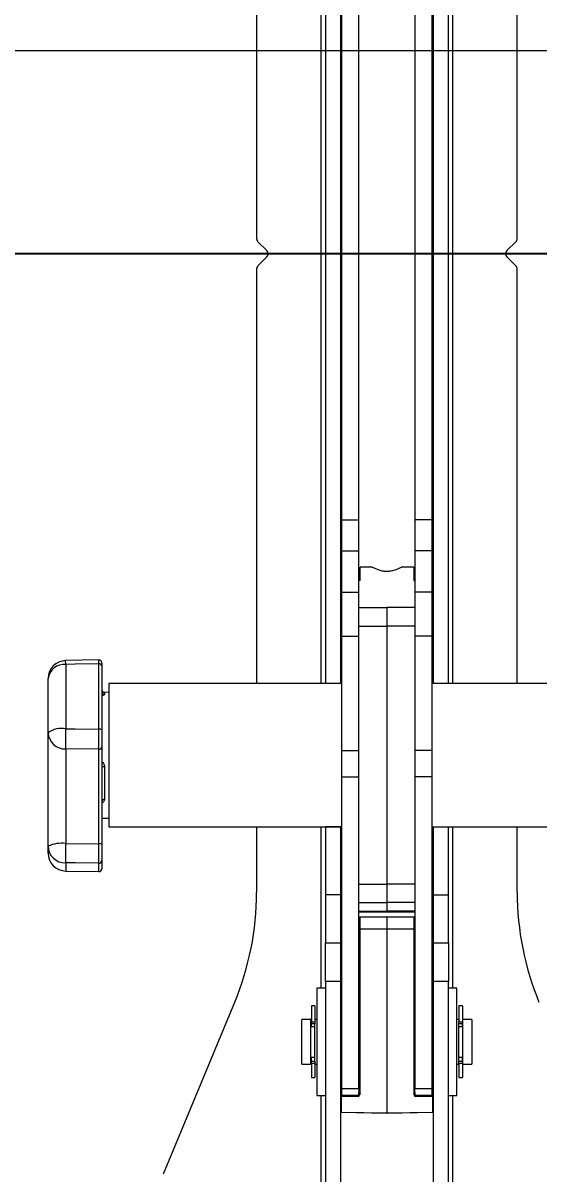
# Model space of a CAD drawing. Header units: millimetres. Extents: x -71336 to -35435, y -26189 to 22712.
# Drawn here: x -69195.6 to -69104.1, y -17476.9 to -17272.8 of the extents above; entities that cross this region are included whole.
import ezdxf

# ---------------------------------------------------------------- set-up
doc = ezdxf.new("R2010")
doc.units = ezdxf.units.MM
doc.layers.add('SC - Dimensions', color=1, linetype='Continuous')
doc.layers.add('SC - Equipment', color=7, linetype='Continuous', lineweight=13)
doc.styles.get("Standard").update_dxf_attribs({"font": 'arial.ttf', "height": 35})
doc.dimstyles.new('MJC', dxfattribs={"dimscale": 25, "dimtxt": 35, "dimasz": 1, "dimexe": 0.25, "dimexo": 0.25, "dimgap": 0.25, "dimtad": 1, "dimdec": 0, "dimzin": 0, "dimdsep": 46, "dimtxsty": 'Standard', "dimcen": 0.09, "dimclrd": 1, "dimclre": 1, "dimclrt": 7, "dimadec": 0, "dimazin": 0, "dimtfac": 1, "dimtdec": 0, "dimtofl": 0, "dimtmove": 0, "dimatfit": 3, "dimfxl": 1, "dimtolj": 1, "dimtzin": 0, "dimarcsym": 0})

# ---------------------------------------------------------------- blocks, each defined once
blk = doc.blocks.new('SONY FW-49XE8001 - BACK')
at = {"layer": 'SC - Equipment', "color": 251, "true_color": 0x636466, "transparency": 33554495}
blk.add_lwpolyline([(479.11, 98.19, -0.277173), (458.8, 137.87), (458.8, 298.25), (-459.11, 298.25)], format="xyb", dxfattribs=at)
blk = doc.blocks.new('*D141')
at = {"layer": 'Defpoints', "color": 0, "transparency": 16777216}
for p in [(-69169.2, -17110.55), (-69710.69, -17516.96), (-69169.2, -17516.96)]:
    blk.add_point(p, dxfattribs=at)
at = {"layer": 'SC - Dimensions', "color": 1, "lineweight": -2, "transparency": 16777216}
for p, q in [((-69175.45, -17110.55), (-69716.94, -17110.55)), ((-69710.69, -17135.55), (-69710.69, -17491.96)), ((-69175.45, -17516.96), (-69716.94, -17516.96))]:
    blk.add_line(p, q, dxfattribs=at)
at = {"layer": 'SC - Dimensions', "color": 1, "transparency": 16777216}
for points in [[(-69714.86, -17135.55), (-69706.53, -17135.55), (-69710.69, -17110.55)], [(-69714.86, -17491.96), (-69706.53, -17491.96), (-69710.69, -17516.96)]]:
    blk.add_solid(points, dxfattribs=at)
at = {"layer": 'SC - Dimensions', "color": 7, "transparency": 16777216, "insert": (-69734.81, -17313.75), "char_height": 35, "attachment_point": 5, "rotation": 90}
blk.add_mtext('\\A1;406', dxfattribs=at)
blk = doc.blocks.new('CHIEF MSM1U - FRONT')
at = {"layer": 'SC - Equipment', "color": 146, "true_color": 0x105689}
for p, q in [((-291.32, 177.8), (-291.32, 104.31)), ((-279.91, 177.8), (-279.91, 25.4)), ((-279.12, 177.8), (-279.12, 25.4)), ((-276.46, 177.8), (-276.46, 25.4)), ((-259.95, 25.4), (-259.95, 177.8)), ((-257.29, 25.4), (-257.29, 177.8)), ((-256.5, 25.4), (-256.5, 177.8)), ((-245.09, 104.31), (-245.09, 177.8)), ((-276.19, 54.42), (-276.19, 148.78)), ((-273.16, 54.42), (-273.16, 148.78)), ((-263.25, 148.78), (-263.25, 54.42)), ((-260.21, 148.78), (-260.21, 54.42)), ((-289.5, 102.16), (-291.08, 103.75)), ((-245.32, 103.75), (-246.91, 102.16)), ((-291.08, 99.45), (-289.5, 101.04)), ((-246.91, 101.04), (-245.32, 99.45)), ((-291.32, 98.89), (-291.32, 25.4)), ((-245.09, 25.4), (-245.09, 98.89)), ((-276.19, 54.42), (-273.16, 54.42)), ((-276.19, 48.92), (-276.19, 54.42)), ((-273.16, 48.92), (-273.16, 54.42)), ((-260.21, 54.42), (-263.25, 54.42)), ((-263.25, 54.42), (-263.25, 48.92)), ((-260.21, 54.42), (-260.21, 48.92)), ((-276.19, 48.92), (-273.16, 48.92)), ((-276.19, 41.59), (-276.19, 48.92)), ((-273.16, 41.59), (-273.16, 48.92)), ((-260.21, 48.92), (-263.25, 48.92)), ((-263.25, 48.92), (-263.25, 41.59)), ((-260.21, 48.92), (-260.21, 41.59)), ((-270.78, 46.04), (-272.97, 46.04)), ((-272.97, 43.66), (-272.97, 46.04)), ((-263.44, 46.04), (-265.65, 46.04)), ((-263.44, 46.04), (-263.44, 43.66)), ((-272.97, 43.66), (-273.16, 43.66)), ((-263.44, 43.66), (-263.25, 43.66)), ((-276.19, 41.59), (-273.16, 41.59)), ((-276.19, 33.79), (-276.19, 41.59)), ((-273.16, 33.79), (-273.16, 41.59)), ((-260.21, 41.59), (-263.25, 41.59)), ((-263.25, 41.59), (-263.25, 33.79)), ((-260.21, 41.59), (-260.21, 33.79)), ((-273.16, 38.89), (-268.2, 38.89)), ((-263.25, 38.89), (-268.2, 38.89)), ((-268.2, 38.89), (-268.2, 35.58)), ((-273.16, 35.58), (-268.2, 35.58)), ((-268.2, 35.58), (-268.2, -10.18)), ((-263.25, 35.58), (-268.2, 35.58)), ((-276.19, 33.79), (-273.16, 33.79)), ((-276.19, 13.57), (-276.19, 33.79)), ((-273.16, 13.57), (-273.16, 33.79)), ((-260.21, 33.79), (-263.25, 33.79)), ((-263.25, 33.79), (-263.25, 13.57)), ((-260.21, 33.79), (-260.21, 13.57)), ((-319.29, 29.6), (-325.2, 29.47)), ((-325.18, 28.78), (-325.2, 29.47)), ((-325.18, 28.78), (-325.18, 17.4)), ((-319.29, 17.33), (-319.29, 28.93)), ((-318.77, 28.53), (-318.77, 17.21)), ((-328.3, 16.67), (-328.3, 26.3)), ((-276.19, 25.4), (-317.5, 25.4)), ((-317.5, 25.4), (-317.5, 0)), ((-122.23, 25.4), (-260.21, 25.4)), ((-317.5, 23.84), (-318.28, 23.86)), ((-318.28, 23.86), (-318.28, 23.5)), ((-328.3, -3.43), (-328.3, 16.67)), ((-319.29, 13.76), (-325.18, 13.82)), ((-325.18, 13.82), (-325.18, -2.95)), ((-319.29, -3), (-319.29, 13.76)), ((-318.77, 14.22), (-318.77, -3.08)), ((-276.19, 13.57), (-273.16, 13.57)), ((-276.19, 8.87), (-276.19, 13.57)), ((-273.16, 8.87), (-273.16, 13.57)), ((-260.21, 13.57), (-263.25, 13.57)), ((-263.25, 13.57), (-263.25, 8.87)), ((-260.21, 13.57), (-260.21, 8.87)), ((-318.28, 10.65), (-318.28, 4.87)), ((-276.19, 8.87), (-273.16, 8.87)), ((-276.19, -46.37), (-276.19, 8.87)), ((-273.16, 6.36), (-273.16, 8.87)), ((-260.21, 8.87), (-263.25, 8.87)), ((-263.25, 8.87), (-263.25, 6.36)), ((-260.21, 8.87), (-260.21, -46.37)), ((-273.16, -4.43), (-273.16, 6.36)), ((-263.23, 6.36), (-263.23, -4.43)), ((-318.77, 1.53), (-317.5, 1.56)), ((-317.5, 0), (-276.19, 0)), ((-291.32, 0), (-291.32, -11.61)), ((-279.91, 0), (-279.91, -28.58)), ((-276.46, 0), (-279.12, 0)), ((-279.12, 0), (-279.12, -12.03)), ((-276.46, 0), (-276.46, -12.03)), ((-260.21, 0), (-122.23, 0)), ((-259.95, 0), (-257.29, 0)), ((-259.95, -12.03), (-259.95, 0)), ((-257.29, -12.03), (-257.29, 0)), ((-256.5, -28.58), (-256.5, 0)), ((-245.09, -11.61), (-245.09, 0)), ((-328.3, -4.65), (-328.3, -3.43)), ((-325.18, -2.95), (-319.29, -3)), ((-318.77, -5.97), (-318.77, -7.42)), ((-273.16, -46.37), (-273.16, -4.43)), ((-263.25, -4.43), (-263.25, -46.37)), ((-325.18, -6.39), (-325.18, -7.83)), ((-325.18, -7.83), (-319.29, -7.93)), ((-319.29, -7.93), (-319.29, -6.45)), ((-273.16, -10.18), (-268.2, -10.18)), ((-268.2, -10.18), (-268.2, -13.39)), ((-263.25, -10.18), (-268.2, -10.18)), ((-276.46, -12.03), (-279.12, -12.03)), ((-279.12, -12.03), (-279.12, -20.58)), ((-276.46, -12.03), (-276.46, -20.58)), ((-259.95, -12.03), (-257.29, -12.03)), ((-259.95, -20.58), (-259.95, -12.03)), ((-257.29, -20.58), (-257.29, -12.03)), ((-273.16, -13.39), (-268.2, -13.39)), ((-268.2, -13.39), (-268.2, -14.97)), ((-263.25, -13.39), (-268.2, -13.39)), ((-273.16, -14.97), (-268.2, -14.97)), ((-273.16, -15.08), (-268.2, -15.08)), ((-273.03, -16.09), (-273.16, -16.09)), ((-273.03, -15.96), (-268.2, -15.88)), ((-268.2, -16), (-273.03, -16.09)), ((-273.03, -16.09), (-273.03, -18.12)), ((-268.2, -14.97), (-268.2, -15.08)), ((-263.25, -14.97), (-268.2, -14.97)), ((-268.2, -15.08), (-263.25, -15.08)), ((-268.2, -15.88), (-268.2, -16)), ((-268.2, -15.88), (-263.37, -15.96)), ((-268.2, -16), (-268.2, -18.13)), ((-263.37, -16.09), (-268.2, -16)), ((-263.37, -18.12), (-263.37, -16.09)), ((-263.25, -16.09), (-263.37, -16.09)), ((-273.03, -18.12), (-273.16, -18.11)), ((-268.2, -18.13), (-273.03, -18.12)), ((-273.03, -18.12), (-273.03, -47.53)), ((-263.37, -18.12), (-268.2, -18.13)), ((-268.2, -18.13), (-268.2, -50.7)), ((-263.37, -18.12), (-263.25, -18.11)), ((-263.37, -47.53), (-263.37, -18.12)), ((-279.12, -20.58), (-276.46, -20.58)), ((-279.12, -27.4), (-279.12, -20.58)), ((-276.46, -20.58), (-276.46, -27.4)), ((-259.95, -20.58), (-257.29, -20.58)), ((-259.95, -27.4), (-259.95, -20.58)), ((-257.29, -20.58), (-257.29, -27.4)), ((-276.46, -27.4), (-279.12, -27.4)), ((-279.12, -27.4), (-279.12, -66.4)), ((-276.46, -27.4), (-276.46, -66.4)), ((-257.29, -27.4), (-259.95, -27.4)), ((-259.95, -66.4), (-259.95, -27.4)), ((-257.29, -66.4), (-257.29, -27.4)), ((-279.12, -28.58), (-280.63, -28.58)), ((-280.63, -28.58), (-280.63, -37.26)), ((-255.77, -28.58), (-257.29, -28.58)), ((-255.77, -47.63), (-255.77, -28.58)), ((-307.81, -61.54), (-295.18, -31.05)), ((-280.96, -31.75), (-281.6, -31.75)), ((-281.6, -31.75), (-281.6, -34.55)), ((-280.96, -31.75), (-280.96, -34.55)), ((-254.81, -31.75), (-255.45, -31.75)), ((-255.45, -31.75), (-255.45, -34.55)), ((-254.81, -31.75), (-254.81, -34.55)), ((-281.7, -34.13), (-283.28, -34.13)), ((-283.28, -42.07), (-283.28, -34.13)), ((-281.7, -42.07), (-281.7, -34.13)), ((-281.6, -34.55), (-280.96, -34.55)), ((-281.6, -34.94), (-281.6, -34.55)), ((-280.63, -34.13), (-280.96, -34.13)), ((-280.96, -34.55), (-280.96, -34.94)), ((-255.45, -34.13), (-255.77, -34.13)), ((-255.45, -34.55), (-254.81, -34.55)), ((-255.45, -34.94), (-255.45, -34.55)), ((-254.81, -34.55), (-254.81, -34.94)), ((-253.12, -34.13), (-254.71, -34.13)), ((-254.71, -42.07), (-254.71, -34.13)), ((-253.12, -34.13), (-253.12, -36.57)), ((-281.6, -34.93), (-281.7, -34.93)), ((-280.96, -34.94), (-281.6, -34.94)), ((-281.6, -35.4), (-281.6, -34.94)), ((-281.6, -35.4), (-280.96, -35.4)), ((-281.6, -35.41), (-281.6, -35.4)), ((-281.6, -35.41), (-280.96, -35.41)), ((-280.96, -35.26), (-280.96, -34.94)), ((-280.96, -41.09), (-280.96, -35.26)), ((-254.81, -34.94), (-255.45, -34.94)), ((-255.45, -35.26), (-255.45, -34.94)), ((-255.45, -41.09), (-255.45, -35.26)), ((-255.45, -35.4), (-254.81, -35.4)), ((-255.45, -35.41), (-254.81, -35.41)), ((-254.71, -34.93), (-254.81, -34.93)), ((-254.81, -35.4), (-254.81, -34.94)), ((-254.81, -35.4), (-254.81, -35.41)), ((-253.12, -36.57), (-253.12, -42.07)), ((-280.63, -37.26), (-280.63, -47.63)), ((-283.28, -42.07), (-281.7, -42.07)), ((-281.7, -41.28), (-281.6, -41.28)), ((-280.96, -40.89), (-281.6, -40.89)), ((-280.96, -40.89), (-281.6, -40.89)), ((-281.6, -41.54), (-281.6, -40.89)), ((-281.6, -40.89), (-281.6, -40.89)), ((-281.6, -41.54), (-280.96, -41.54)), ((-281.6, -41.94), (-281.6, -41.54)), ((-280.96, -41.94), (-281.6, -41.94)), ((-281.6, -41.94), (-281.6, -44.45)), ((-280.96, -41.54), (-280.96, -41.09)), ((-280.96, -41.54), (-280.96, -41.94)), ((-280.96, -41.94), (-280.96, -44.45)), ((-280.96, -42.07), (-280.63, -42.07)), ((-255.77, -42.07), (-255.45, -42.07)), ((-254.81, -40.89), (-255.45, -40.89)), ((-254.81, -40.89), (-255.45, -40.89)), ((-255.45, -41.54), (-255.45, -41.09)), ((-255.45, -41.54), (-254.81, -41.54)), ((-255.45, -41.94), (-255.45, -41.54)), ((-254.81, -41.94), (-255.45, -41.94)), ((-255.45, -41.94), (-255.45, -44.45)), ((-254.81, -41.54), (-254.81, -40.89)), ((-254.81, -40.89), (-254.81, -40.89)), ((-254.81, -41.28), (-254.71, -41.28)), ((-254.81, -41.54), (-254.81, -41.94)), ((-254.81, -41.94), (-254.81, -44.45)), ((-254.71, -42.07), (-253.12, -42.07)), ((-281.6, -44.45), (-280.96, -44.45)), ((-255.45, -44.45), (-254.81, -44.45)), ((-276.19, -46.37), (-273.16, -46.37)), ((-276.19, -47.63), (-276.19, -46.37)), ((-273.16, -46.37), (-273.16, -47.1)), ((-263.25, -46.37), (-260.21, -46.37)), ((-263.25, -47.1), (-263.25, -46.37)), ((-260.21, -46.37), (-260.21, -47.63)), ((-280.63, -47.63), (-279.12, -47.63)), ((-279.91, -47.63), (-279.91, -66.4)), ((-276.33, -47.68), (-273.28, -47.63)), ((-273.28, -47.78), (-276.33, -47.83)), ((-276.33, -47.83), (-276.33, -50.56)), ((-273.26, -47.63), (-276.19, -47.63)), ((-273.16, -47.5), (-273.28, -47.63)), ((-273.16, -47.5), (-273.16, -47.1)), ((-263.25, -47.1), (-263.25, -47.5)), ((-263.13, -47.63), (-263.25, -47.5)), ((-260.21, -47.63), (-263.15, -47.63)), ((-263.13, -47.63), (-260.07, -47.68)), ((-260.07, -47.83), (-263.13, -47.78)), ((-260.07, -50.56), (-260.07, -47.83)), ((-257.29, -47.63), (-255.77, -47.63)), ((-256.5, -66.4), (-256.5, -47.63)), ((-276.33, -50.56), (-268.2, -50.7)), ((-268.2, -50.8), (-276.33, -50.66)), ((-268.2, -50.7), (-260.07, -50.56)), ((-260.07, -50.66), (-268.2, -50.8)), ((-268.2, -50.7), (-268.2, -50.8))]:
    blk.add_line(p, q, dxfattribs=at)
at = {"layer": 'SC - Equipment', "color": 146, "true_color": 0x105689, "flags": 128}
for points in [[(-319.29, 28.93), (-323.5, 28.82), (-325.18, 28.78)], [(-325.18, 17.4), (-323.5, 17.38), (-319.29, 17.33)], [(-319.29, -6.45), (-323.5, -6.4), (-325.18, -6.39)]]:
    blk.add_lwpolyline(points, dxfattribs=at)
at = {"layer": 'SC - Equipment', "color": 146, "true_color": 0x105689}
for centre, radius, start, end in [((-290.52, 104.31), 0.794, 180, 225), ((-245.88, 104.31), 0.794, 315, 0), ((-290.06, 101.6), 0.794, 315, 45), ((-246.35, 101.6), 0.794, 135, 225), ((-290.52, 98.89), 0.794, 135, 180), ((-245.88, 98.89), 0.794, 0, 45), ((-325.12, 26.3), 3.18, 91.2787, 180), ((-325.44, 25.92), 2.88, 84.7524, 172.3857), ((-319.28, 29.1), 0.508, 360, 91.3393), ((-319.24, 28.46), 0.466, 7.776, 96.822), ((-318.27, 24.37), 0.508, 180, 269), ((-318.28, 24), 0.5, 180.934, 269.9469), ((-325.91, 13.46), 4, 79.526, 126.6938), ((-325.29, 16.84), 3.02, 183.1763, 271.9878), ((-226.13, 15.61), 99.07, 178.9656, 181.0344), ((-319.17, 16.66), 0.676, 54.521, 100.621), ((-319.26, 14.24), 0.486, 266.2137, 356.7526), ((-318.39, 9.91), 0.756, 80.9461, 120.2142), ((-318.33, 4.42), 0.45, 82.5728, 168.521), ((-325.93, -8.44), 5.54, 82.1933, 115.3162), ((-325.24, -3.32), 3.07, 182.1108, 271.0562), ((-235, -4.67), 90.2, 178.9098, 181.0902), ((-319.16, -3.9), 0.903, 64.4859, 98.13), ((-325.12, -4.65), 3.18, 180, 269), ((-319.27, -5.95), 0.491, 266.9957, 357.7356), ((-319.28, -7.42), 0.508, 269, 0), ((-342.12, -11.61), 50.8, 337.5, 0), ((-194.29, -11.61), 50.8, 180, 202.5), ((-273.03, -16.09), 0.127, 91, 180), ((-271.21, -16.02), 1.82, 178.0016, 181.9984), ((-265.19, -16.02), 1.82, 358.0016, 1.9984), ((-263.38, -16.09), 0.127, 0, 89), ((-276.93, -33.34), 0.794, 306.8699, 338.8756), ((-259.47, -33.34), 0.794, 201.1244, 233.1301), ((-276.93, -42.86), 0.794, 21.1244, 53.1301), ((-259.47, -42.86), 0.794, 126.8699, 158.8756), ((-276.33, -47.81), 0.127, 91, 180), ((-276.36, -47.65), 0.183, 238.7154, 279.3079), ((-274.45, -47.76), 1.89, 177.7044, 182.2956), ((-273.29, -47.53), 0.254, 271, 0), ((-271.39, -47.7), 1.89, 177.7044, 182.2956), ((-273.06, -47.34), 0.183, 238.7154, 279.3079), ((-263.35, -47.34), 0.183, 260.6921, 301.2846), ((-263.12, -47.53), 0.254, 180, 269), ((-265.01, -47.7), 1.89, 357.7044, 2.2956), ((-261.96, -47.76), 1.89, 357.7044, 2.2956), ((-260.07, -47.81), 0.127, 0, 89), ((-260.04, -47.65), 0.183, 260.6921, 301.2846), ((-276.36, -50.38), 0.183, 238.7154, 279.3079), ((-276.33, -50.53), 0.127, 180, 269), ((-274.68, -50.61), 1.65, 178.2187, 181.7813), ((-260.04, -50.38), 0.183, 260.6921, 301.2846), ((-260.07, -50.53), 0.127, 271, 0), ((-261.72, -50.61), 1.65, 358.2187, 1.7813)]:
    blk.add_arc(centre, radius, start, end, dxfattribs=at)
for points, knots in [([(-265.65, 46.02), (-265.64, 46.03), (-265.61, 46.05), (-265.79, 45.95), (-266.17, 45.76), (-266.81, 45.5), (-267.62, 45.29), (-268.48, 45.26), (-269.24, 45.39), (-269.91, 45.62), (-270.46, 45.87), (-270.75, 46.02), (-270.77, 46.03), (-270.78, 46.04)], [0, 0, 0, 0, 0.025254, 0.118674, 0.214391, 0.320663, 0.43443, 0.536945, 0.62642, 0.721626, 0.831146, 0.943616, 1, 1, 1, 1]), ([(-319.29, 28.93), (-319.29, 29.12), (-319.29, 29.51), (-319.29, 29.57), (-319.29, 29.6)], [0, 0, 0, 0, 0.506795, 1, 1, 1, 1]), ([(-318.77, 29.09), (-318.77, 29.07), (-318.77, 29.02), (-318.77, 28.69), (-318.77, 28.53)], [0, 0, 0, 0, 0.496715, 1, 1, 1, 1]), ([(-318.28, 23.5), (-318.29, 23.47), (-318.31, 23.41), (-318.48, 23.32), (-318.65, 23.27), (-318.77, 23.25), (-318.77, 23.24)], [0, 0, 0, 0, 0.294377, 0.619773, 0.977424, 1, 1, 1, 1]), ([(-319.29, 13.76), (-319.29, 13.95), (-319.29, 14.32), (-319.29, 15.23), (-319.29, 16.27), (-319.29, 16.98), (-319.29, 17.33)], [0, 0, 0, 0, 0.250748, 0.501501, 0.752227, 1, 1, 1, 1]), ([(-318.77, 17.21), (-318.77, 16.92), (-318.77, 16.32), (-318.77, 15.45), (-318.77, 14.69), (-318.77, 14.37), (-318.77, 14.22)], [0, 0, 0, 0, 0.247775, 0.498499, 0.74925, 1, 1, 1, 1]), ([(-318.77, 11.54), (-318.77, 11.54), (-318.65, 11.47), (-318.48, 11.28), (-318.31, 10.97), (-318.29, 10.76), (-318.28, 10.65)], [0, 0, 0, 0, 0.022576, 0.380227, 0.705623, 1, 1, 1, 1]), ([(-318.28, 4.87), (-318.29, 4.79), (-318.31, 4.64), (-318.48, 4.42), (-318.65, 4.3), (-318.77, 4.25), (-318.77, 4.25)], [0, 0, 0, 0, 0.294377, 0.619773, 0.977424, 1, 1, 1, 1]), ([(-319.29, -6.45), (-319.29, -6.28), (-319.29, -5.95), (-319.29, -5.09), (-319.29, -4.07), (-319.29, -3.36), (-319.29, -3)], [0, 0, 0, 0, 0.250748, 0.501501, 0.752227, 1, 1, 1, 1]), ([(-318.77, -3.08), (-318.77, -3.38), (-318.77, -3.98), (-318.77, -4.83), (-318.77, -5.56), (-318.77, -5.83), (-318.77, -5.97)], [0, 0, 0, 0, 0.2477747, 0.4984987, 0.74925, 1, 1, 1, 1])]:
    blk.add_open_spline(points, degree=3, knots=knots, dxfattribs=at)
blk = doc.blocks.new('*D176')
at = {"layer": 'Defpoints', "color": 0, "ltscale": 5, "transparency": 16777216}
for p in [(-68861.02, -17313.75), (-69610.75, -18768.85), (-69610.75, -18768.85)]:
    blk.add_point(p, dxfattribs=at)
at = {"layer": 'SC - Dimensions', "color": 1, "lineweight": -2, "ltscale": 5, "transparency": 16777216}
for p, q in [((-68867.27, -17313.75), (-69617, -17313.75)), ((-69610.75, -17338.75), (-69610.75, -18743.85))]:
    blk.add_line(p, q, dxfattribs=at)
at = {"layer": 'SC - Dimensions', "color": 1, "ltscale": 5, "transparency": 16777216}
for points in [[(-69614.92, -17338.75), (-69606.58, -17338.75), (-69610.75, -17313.75)], [(-69614.92, -18743.85), (-69606.58, -18743.85), (-69610.75, -18768.85)]]:
    blk.add_solid(points, dxfattribs=at)
at = {"layer": 'SC - Dimensions', "color": 7, "ltscale": 5, "transparency": 16777216, "insert": (-69634.87, -18169.28), "char_height": 35, "attachment_point": 5, "rotation": 90}
blk.add_mtext('\\A1;1455', dxfattribs=at)

msp = doc.modelspace()

# ---------------------------------------------------------------- block references
at = {"layer": 'SC - Equipment'}
for name, p in [('SONY FW-49XE8001 - BACK', (-68862.744, -17576.031)), ('CHIEF MSM1U - FRONT', (-68862.899, -17415.356))]:
    msp.add_blockref(name, p, dxfattribs=at)

# ---------------------------------------------------------------- dimensions: what is measured, and where the dimension line sits
at = {"layer": 'SC - Dimensions'}
dim = msp.add_linear_dim(base=(-69710.694, -17516.958), p1=(-69169.203, -17110.551), p2=(-69169.203, -17516.958), angle=90, dimstyle='MJC', dxfattribs=at)
dim.commit()
dim.dimension.update_dxf_attribs({"geometry": '*D141', "text_midpoint": (-69734.814, -17313.755)})
at = {"layer": 'SC - Dimensions', "ltscale": 5}
dim = msp.add_linear_dim(base=(-69610.749, -18768.854), p1=(-68861.022, -17313.755), p2=(-69610.749, -18768.854), angle=90, dimstyle='MJC', dxfattribs=at)
dim.commit()
dim.dimension.update_dxf_attribs({"geometry": '*D176', "text_midpoint": (-69610.749, -18169.279), "dimtype": 160})

doc.saveas('drawing.dxf')
